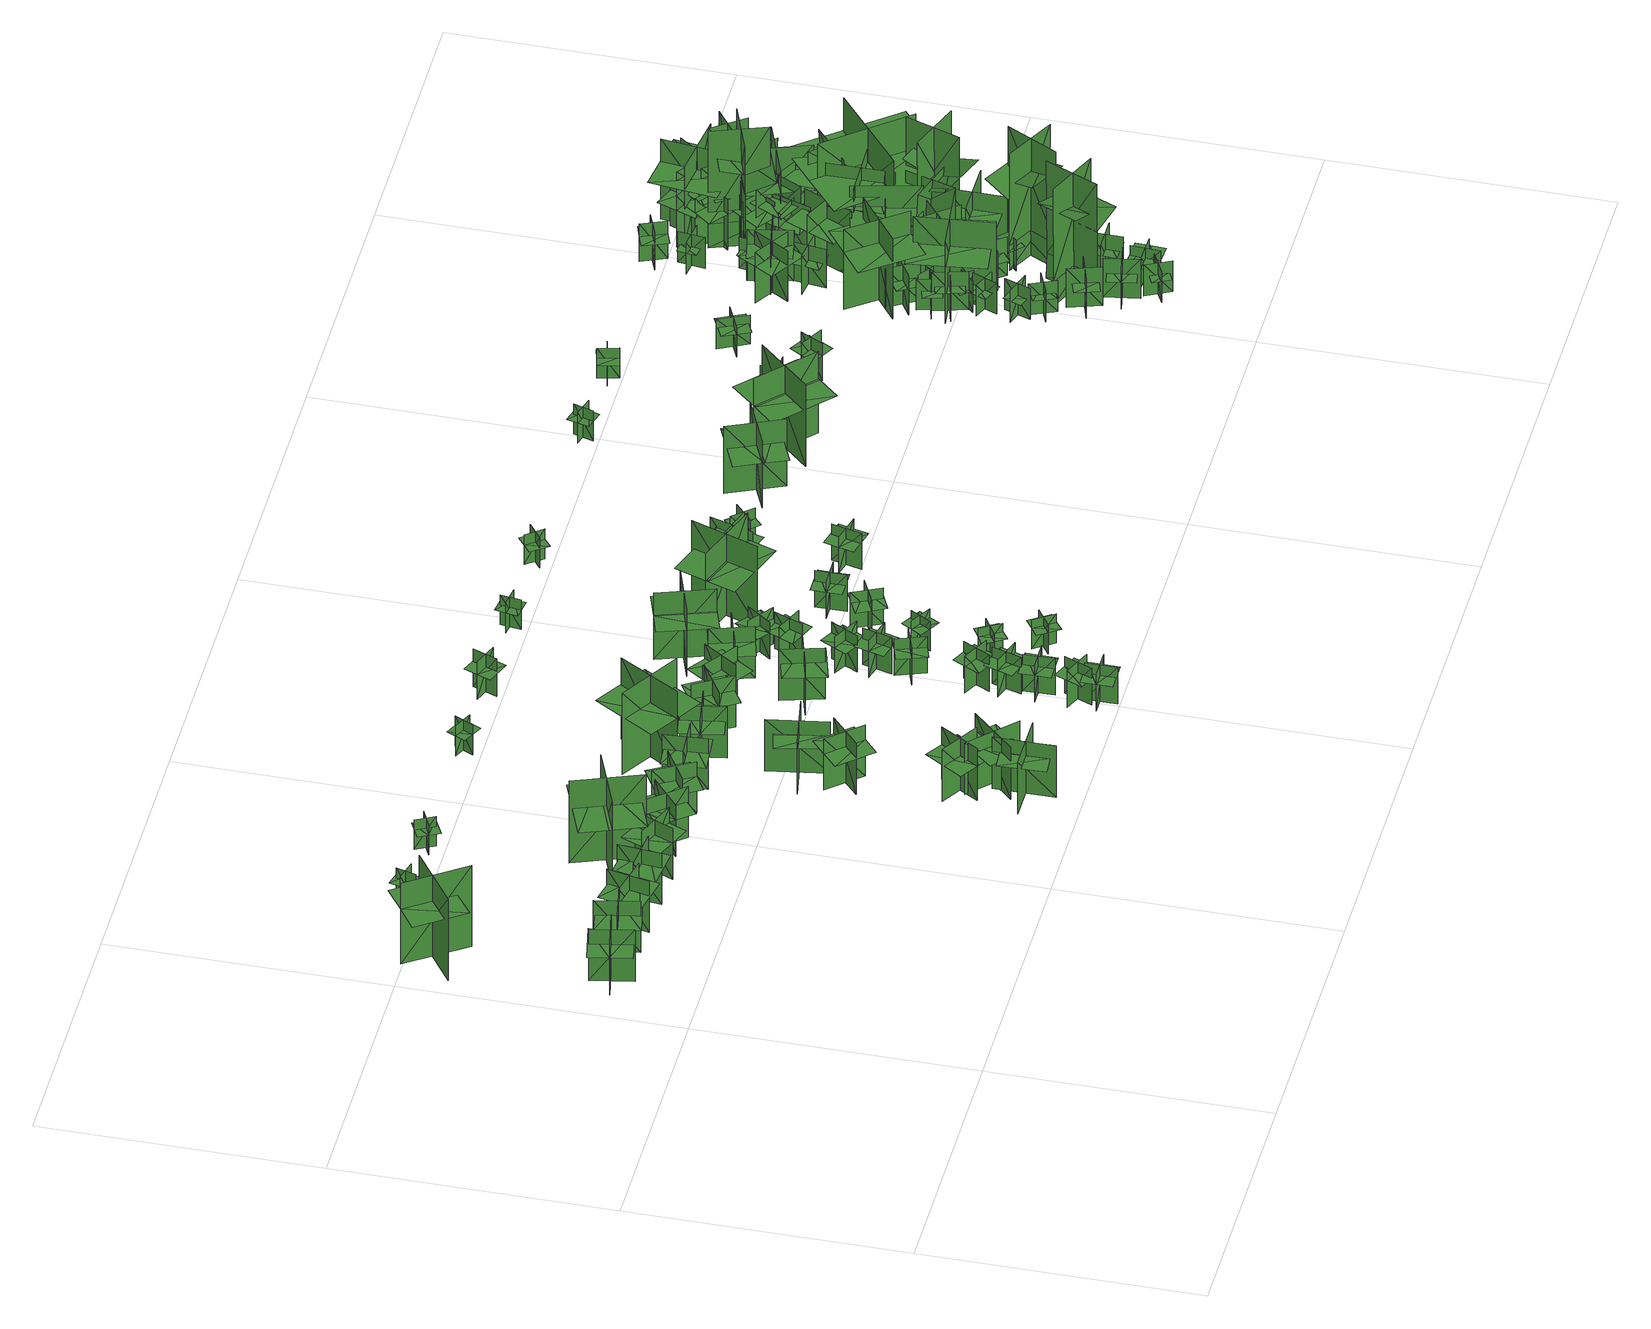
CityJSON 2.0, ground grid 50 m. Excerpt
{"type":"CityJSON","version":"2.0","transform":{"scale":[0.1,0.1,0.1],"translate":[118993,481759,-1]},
"CityObjects":{
"tree1":{"type":"SolitaryVegetationObject","geometry":[{"type":"MultiSurface","lod":"1","boundaries":[[[0,1,2]],[[0,2,3]],[[4,5,6]],[[4,6,7]],[[8,9,10]],[[8,10,11]],[[8,11,12]],[[8,12,13]]]}]},
"tree2":{"type":"SolitaryVegetationObject","geometry":[{"type":"MultiSurface","lod":"1","boundaries":[[[14,15,16]],[[14,16,17]],[[18,19,20]],[[18,20,21]],[[22,23,24]],[[22,24,25]],[[22,25,26]],[[22,26,27]]]}]},
"tree3":{"type":"SolitaryVegetationObject","geometry":[{"type":"MultiSurface","lod":"1","boundaries":[[[28,29,30]],[[28,30,31]],[[32,33,34]],[[32,34,35]],[[36,37,38]],[[36,38,39]],[[36,39,40]],[[36,40,41]]]}]},
"tree4":{"type":"SolitaryVegetationObject","geometry":[{"type":"MultiSurface","lod":"1","boundaries":[[[42,43,44]],[[42,44,45]],[[46,47,48]],[[46,48,49]],[[50,51,52]],[[50,52,53]],[[50,53,54]],[[50,54,55]]]}]},
"tree5":{"type":"SolitaryVegetationObject","geometry":[{"type":"MultiSurface","lod":"1","boundaries":[[[56,57,58]],[[56,58,59]],[[60,61,62]],[[60,62,63]],[[64,65,66]],[[64,66,67]],[[64,67,68]],[[64,68,69]]]}]},
"tree6":{"type":"SolitaryVegetationObject","geometry":[{"type":"MultiSurface","lod":"1","boundaries":[[[70,71,72]],[[70,72,73]],[[74,75,76]],[[74,76,77]],[[78,79,80]],[[78,80,81]],[[78,82,83]],[[78,83,79]]]}]},
"tree7":{"type":"SolitaryVegetationObject","geometry":[{"type":"MultiSurface","lod":"1","boundaries":[[[84,85,86]],[[84,86,87]],[[88,89,90]],[[88,90,91]],[[92,93,94]],[[92,94,95]],[[92,95,96]],[[92,96,97]]]}]},
"tree8":{"type":"SolitaryVegetationObject","geometry":[{"type":"MultiSurface","lod":"1","boundaries":[[[98,99,100]],[[98,100,101]],[[102,103,104]],[[102,104,105]],[[106,107,108]],[[106,108,109]],[[106,107,110]],[[106,110,111]]]}]},
"tree9":{"type":"SolitaryVegetationObject","geometry":[{"type":"MultiSurface","lod":"1","boundaries":[[[112,113,114]],[[112,114,115]],[[116,117,118]],[[116,118,119]],[[120,121,122]],[[120,122,123]],[[120,123,124]],[[120,124,125]]]}]},
"tree10":{"type":"SolitaryVegetationObject","geometry":[{"type":"MultiSurface","lod":"1","boundaries":[[[126,127,128]],[[126,128,129]],[[130,131,132]],[[130,132,133]],[[134,135,136]],[[134,136,137]],[[134,138,139]],[[134,139,135]]]}]},
"tree11":{"type":"SolitaryVegetationObject","geometry":[{"type":"MultiSurface","lod":"1","boundaries":[[[140,141,142]],[[140,142,143]],[[144,145,146]],[[144,146,147]],[[148,149,150]],[[148,150,151]],[[148,151,152]],[[148,152,153]]]}]},
"tree12":{"type":"SolitaryVegetationObject","geometry":[{"type":"MultiSurface","lod":"1","boundaries":[[[154,155,156]],[[154,156,157]],[[158,159,160]],[[158,160,161]],[[162,163,164]],[[162,164,165]],[[162,165,166]],[[162,166,167]]]}]},
"tree13":{"type":"SolitaryVegetationObject","geometry":[{"type":"MultiSurface","lod":"1","boundaries":[[[168,169,170]],[[168,170,171]],[[172,173,174]],[[172,174,175]],[[176,177,178]],[[176,178,179]],[[176,177,180]],[[176,180,181]]]}]},
"tree14":{"type":"SolitaryVegetationObject","geometry":[{"type":"MultiSurface","lod":"1","boundaries":[[[182,183,184]],[[182,184,185]],[[186,187,188]],[[186,188,189]],[[190,191,192]],[[190,192,193]],[[190,193,194]],[[190,194,195]]]}]},
"tree15":{"type":"SolitaryVegetationObject","geometry":[{"type":"MultiSurface","lod":"1","boundaries":[[[196,197,198]],[[196,198,199]],[[200,201,202]],[[200,202,203]],[[204,205,206]],[[204,206,207]],[[204,207,208]],[[204,208,209]]]}]},
"tree16":{"type":"SolitaryVegetationObject","geometry":[{"type":"MultiSurface","lod":"1","boundaries":[[[210,211,212]],[[210,212,213]],[[214,215,216]],[[214,216,217]],[[218,219,220]],[[218,220,221]],[[218,221,222]],[[218,222,223]]]}]},
"tree17":{"type":"SolitaryVegetationObject","geometry":[{"type":"MultiSurface","lod":"1","boundaries":[[[224,225,226]],[[224,226,227]],[[228,229,230]],[[228,230,231]],[[232,233,234]],[[232,234,235]],[[232,235,236]],[[232,236,237]]]}]},
"tree18":{"type":"SolitaryVegetationObject","geometry":[{"type":"MultiSurface","lod":"1","boundaries":[[[238,239,240]],[[238,240,241]],[[242,243,244]],[[242,244,245]],[[246,247,248]],[[246,248,249]],[[246,249,250]],[[246,250,251]]]}]},
"tree19":{"type":"SolitaryVegetationObject","geometry":[{"type":"MultiSurface","lod":"1","boundaries":[[[252,253,254]],[[252,254,255]],[[256,257,258]],[[256,258,259]],[[260,261,262]],[[260,262,263]],[[260,261,264]],[[260,264,265]]]}]},
"tree20":{"type":"SolitaryVegetationObject","geometry":[{"type":"MultiSurface","lod":"1","boundaries":[[[266,267,268]],[[266,268,269]],[[270,271,272]],[[270,272,273]],[[274,275,276]],[[274,276,277]],[[274,278,279]],[[274,279,275]]]}]},
"tree21":{"type":"SolitaryVegetationObject","geometry":[{"type":"MultiSurface","lod":"1","boundaries":[[[280,281,282]],[[280,282,283]],[[284,285,286]],[[284,286,287]],[[288,289,290]],[[288,290,291]],[[288,291,292]],[[288,292,293]]]}]},
"tree22":{"type":"SolitaryVegetationObject","geometry":[{"type":"MultiSurface","lod":"1","boundaries":[[[294,295,296]],[[294,296,297]],[[298,299,300]],[[298,300,301]],[[302,303,304]],[[302,304,305]],[[302,305,306]],[[302,306,307]]]}]},
"tree23":{"type":"SolitaryVegetationObject","geometry":[{"type":"MultiSurface","lod":"1","boundaries":[[[308,309,310]],[[308,310,311]],[[312,313,314]],[[312,314,315]],[[316,317,318]],[[316,318,319]],[[316,319,320]],[[316,320,321]]]}]},
"tree24":{"type":"SolitaryVegetationObject","geometry":[{"type":"MultiSurface","lod":"1","boundaries":[[[322,323,324]],[[322,324,325]],[[326,327,328]],[[326,328,329]],[[330,331,332]],[[330,332,333]],[[330,333,334]],[[330,334,335]]]}]},
"tree25":{"type":"SolitaryVegetationObject","geometry":[{"type":"MultiSurface","lod":"1","boundaries":[[[336,337,338]],[[336,338,339]],[[340,341,342]],[[340,342,343]],[[344,345,346]],[[344,346,347]],[[344,347,348]],[[344,348,349]]]}]},
"tree26":{"type":"SolitaryVegetationObject","geometry":[{"type":"MultiSurface","lod":"1","boundaries":[[[350,351,352]],[[350,352,353]],[[354,355,356]],[[354,356,357]],[[358,359,360]],[[358,360,361]],[[358,361,362]],[[358,362,363]]]}]},
"tree27":{"type":"SolitaryVegetationObject","geometry":[{"type":"MultiSurface","lod":"1","boundaries":[[[364,365,366]],[[364,366,367]],[[368,369,370]],[[368,370,371]],[[372,373,374]],[[372,374,375]],[[372,375,376]],[[372,376,377]]]}]},
"tree28":{"type":"SolitaryVegetationObject","geometry":[{"type":"MultiSurface","lod":"1","boundaries":[[[378,379,380]],[[378,380,381]],[[382,383,384]],[[382,384,385]],[[386,387,388]],[[386,388,389]],[[386,389,390]],[[386,390,391]]]}]},
"tree29":{"type":"SolitaryVegetationObject","geometry":[{"type":"MultiSurface","lod":"1","boundaries":[[[392,393,394]],[[392,394,395]],[[396,397,398]],[[396,398,399]],[[400,401,402]],[[400,402,403]],[[400,403,404]],[[400,404,405]]]}]},
"tree30":{"type":"SolitaryVegetationObject","geometry":[{"type":"MultiSurface","lod":"1","boundaries":[[[406,407,408]],[[406,408,409]],[[410,411,412]],[[410,412,413]],[[414,415,416]],[[414,416,417]],[[414,418,419]],[[414,419,415]]]}]},
"tree31":{"type":"SolitaryVegetationObject","geometry":[{"type":"MultiSurface","lod":"1","boundaries":[[[420,421,422]],[[420,422,423]],[[424,425,426]],[[424,426,427]],[[428,429,430]],[[428,430,431]],[[428,431,432]],[[428,432,433]]]}]},
"tree32":{"type":"SolitaryVegetationObject","geometry":[{"type":"MultiSurface","lod":"1","boundaries":[[[434,435,436]],[[434,436,437]],[[438,439,440]],[[438,440,441]],[[442,443,444]],[[442,444,445]],[[442,445,446]],[[442,446,447]]]}]},
"tree33":{"type":"SolitaryVegetationObject","geometry":[{"type":"MultiSurface","lod":"1","boundaries":[[[448,449,450]],[[448,450,451]],[[452,453,454]],[[452,454,455]],[[456,457,458]],[[456,458,459]],[[456,459,460]],[[456,460,461]]]}]},
"tree34":{"type":"SolitaryVegetationObject","geometry":[{"type":"MultiSurface","lod":"1","boundaries":[[[462,463,464]],[[462,464,465]],[[466,467,468]],[[466,468,469]],[[470,471,472]],[[470,472,473]],[[470,473,474]],[[470,474,475]]]}]},
"tree35":{"type":"SolitaryVegetationObject","geometry":[{"type":"MultiSurface","lod":"1","boundaries":[[[476,477,478]],[[476,478,479]],[[480,481,482]],[[480,482,483]],[[484,485,486]],[[484,486,487]],[[484,487,488]],[[484,488,489]]]}]},
"tree36":{"type":"SolitaryVegetationObject","geometry":[{"type":"MultiSurface","lod":"1","boundaries":[[[490,491,492]],[[490,492,493]],[[494,495,496]],[[494,496,497]],[[498,499,500]],[[498,500,501]],[[498,501,502]],[[498,502,503]]]}]},
"tree37":{"type":"SolitaryVegetationObject","geometry":[{"type":"MultiSurface","lod":"1","boundaries":[[[504,505,506]],[[504,506,507]],[[508,509,510]],[[508,510,511]],[[512,513,514]],[[512,514,515]],[[512,513,516]],[[512,516,517]]]}]},
"tree38":{"type":"SolitaryVegetationObject","geometry":[{"type":"MultiSurface","lod":"1","boundaries":[[[518,519,520]],[[518,520,521]],[[522,523,524]],[[522,524,525]],[[526,527,528]],[[526,528,529]],[[526,529,530]],[[526,530,531]]]}]},
"tree39":{"type":"SolitaryVegetationObject","geometry":[{"type":"MultiSurface","lod":"1","boundaries":[[[532,533,534]],[[532,534,535]],[[536,537,538]],[[536,538,539]],[[540,541,542]],[[540,542,543]],[[540,543,544]],[[540,544,545]]]}]},
"tree40":{"type":"SolitaryVegetationObject","geometry":[{"type":"MultiSurface","lod":"1","boundaries":[[[546,547,548]],[[546,548,549]],[[550,551,552]],[[550,552,553]],[[554,555,556]],[[554,556,557]],[[554,557,558]],[[554,558,559]]]}]},
"tree41":{"type":"SolitaryVegetationObject","geometry":[{"type":"MultiSurface","lod":"1","boundaries":[[[560,561,562]],[[560,562,563]],[[564,565,566]],[[564,566,567]],[[568,569,570]],[[568,570,571]],[[568,571,572]],[[568,572,573]]]}]},
"tree42":{"type":"SolitaryVegetationObject","geometry":[{"type":"MultiSurface","lod":"1","boundaries":[[[574,575,576]],[[574,576,577]],[[578,579,580]],[[578,580,581]],[[582,583,584]],[[582,584,585]],[[582,586,587]],[[582,587,583]]]}]},
"tree43":{"type":"SolitaryVegetationObject","geometry":[{"type":"MultiSurface","lod":"1","boundaries":[[[588,589,590]],[[588,590,591]],[[592,593,594]],[[592,594,595]],[[596,597,598]],[[596,598,599]],[[596,599,600]],[[596,600,601]]]}]},
"tree44":{"type":"SolitaryVegetationObject","geometry":[{"type":"MultiSurface","lod":"1","boundaries":[[[602,603,604]],[[602,604,605]],[[606,607,608]],[[606,608,609]],[[610,611,612]],[[610,612,613]],[[610,611,614]],[[610,614,615]]]}]},
"tree45":{"type":"SolitaryVegetationObject","geometry":[{"type":"MultiSurface","lod":"1","boundaries":[[[616,617,618]],[[616,618,619]],[[620,621,622]],[[620,622,623]],[[624,625,626]],[[624,626,627]],[[624,625,628]],[[624,628,629]]]}]},
"tree46":{"type":"SolitaryVegetationObject","geometry":[{"type":"MultiSurface","lod":"1","boundaries":[[[630,631,632]],[[630,632,633]],[[634,635,636]],[[634,636,637]],[[638,639,640]],[[638,640,641]],[[638,641,642]],[[638,642,643]]]}]},
"tree47":{"type":"SolitaryVegetationObject","geometry":[{"type":"MultiSurface","lod":"1","boundaries":[[[644,645,646]],[[644,646,647]],[[648,649,650]],[[648,650,651]],[[652,653,654]],[[652,654,655]],[[652,656,657]],[[652,657,653]]]}]},
"tree48":{"type":"SolitaryVegetationObject","geometry":[{"type":"MultiSurface","lod":"1","boundaries":[[[658,659,660]],[[658,660,661]],[[662,663,664]],[[662,664,665]],[[666,667,668]],[[666,668,669]],[[666,667,670]],[[666,670,671]]]}]},
"tree49":{"type":"SolitaryVegetationObject","geometry":[{"type":"MultiSurface","lod":"1","boundaries":[[[672,673,674]],[[672,674,675]],[[676,677,678]],[[676,678,679]],[[680,681,682]],[[680,682,683]],[[680,681,684]],[[680,684,685]]]}]},
"tree50":{"type":"SolitaryVegetationObject","geometry":[{"type":"MultiSurface","lod":"1","boundaries":[[[686,687,688]],[[686,688,689]],[[690,691,692]],[[690,692,693]],[[694,695,696]],[[694,696,697]],[[694,695,698]],[[694,698,699]]]}]},
"tree51":{"type":"SolitaryVegetationObject","geometry":[{"type":"MultiSurface","lod":"1","boundaries":[[[700,701,702]],[[700,702,703]],[[704,705,706]],[[704,706,707]],[[708,709,710]],[[708,710,711]],[[708,712,713]],[[708,713,709]]]}]},
"tree52":{"type":"SolitaryVegetationObject","geometry":[{"type":"MultiSurface","lod":"1","boundaries":[[[714,715,716]],[[714,716,717]],[[718,719,720]],[[718,720,721]],[[722,723,724]],[[722,724,725]],[[722,725,726]],[[722,726,727]]]}]},
"tree53":{"type":"SolitaryVegetationObject","geometry":[{"type":"MultiSurface","lod":"1","boundaries":[[[728,729,730]],[[728,730,731]],[[732,733,734]],[[732,734,735]],[[736,737,738]],[[736,738,739]],[[736,739,740]],[[736,740,741]]]}]},
"tree54":{"type":"SolitaryVegetationObject","geometry":[{"type":"MultiSurface","lod":"1","boundaries":[[[742,743,744]],[[742,744,745]],[[746,747,748]],[[746,748,749]],[[750,751,752]],[[750,752,753]],[[750,754,755]],[[750,755,751]]]}]},
"tree55":{"type":"SolitaryVegetationObject","geometry":[{"type":"MultiSurface","lod":"1","boundaries":[[[756,757,758]],[[756,758,759]],[[760,761,762]],[[760,762,763]],[[764,765,766]],[[764,766,767]],[[764,768,769]],[[764,769,765]]]}]},
"tree56":{"type":"SolitaryVegetationObject","geometry":[{"type":"MultiSurface","lod":"1","boundaries":[[[770,771,772]],[[770,772,773]],[[774,775,776]],[[774,776,777]],[[778,779,780]],[[778,780,781]],[[778,781,782]],[[778,782,783]]]}]},
"tree57":{"type":"SolitaryVegetationObject","geometry":[{"type":"MultiSurface","lod":"1","boundaries":[[[784,785,786]],[[784,786,787]],[[788,789,790]],[[788,790,791]],[[792,793,794]],[[792,794,795]],[[792,795,796]],[[792,796,797]]]}]},
"tree58":{"type":"SolitaryVegetationObject","geometry":[{"type":"MultiSurface","lod":"1","boundaries":[[[798,799,800]],[[798,800,801]],[[802,803,804]],[[802,804,805]],[[806,807,808]],[[806,808,809]],[[806,809,810]],[[806,810,811]]]}]},
"tree59":{"type":"SolitaryVegetationObject","geometry":[{"type":"MultiSurface","lod":"1","boundaries":[[[812,813,814]],[[812,814,815]],[[816,817,818]],[[816,818,819]],[[820,821,822]],[[820,822,823]],[[820,823,824]],[[820,824,825]]]}]},
"tree60":{"type":"SolitaryVegetationObject","geometry":[{"type":"MultiSurface","lod":"1","boundaries":[[[826,827,828]],[[826,828,829]],[[830,831,832]],[[830,832,833]],[[834,835,836]],[[834,836,837]],[[834,837,838]],[[834,838,839]]]}]},
"tree61":{"type":"SolitaryVegetationObject","geometry":[{"type":"MultiSurface","lod":"1","boundaries":[[[840,841,842]],[[840,842,843]],[[844,845,846]],[[844,846,847]],[[848,849,850]],[[848,850,851]],[[848,851,852]],[[848,852,853]]]}]},
"tree62":{"type":"SolitaryVegetationObject","geometry":[{"type":"MultiSurface","lod":"1","boundaries":[[[854,855,856]],[[854,856,857]],[[858,859,860]],[[858,860,861]],[[862,863,864]],[[862,864,865]],[[862,865,866]],[[862,866,867]]]}]},
"tree63":{"type":"SolitaryVegetationObject","geometry":[{"type":"MultiSurface","lod":"1","boundaries":[[[868,869,870]],[[868,870,871]],[[872,873,874]],[[872,874,875]],[[876,877,878]],[[876,878,879]],[[876,879,880]],[[876,880,881]]]}]},
"tree64":{"type":"SolitaryVegetationObject","geometry":[{"type":"MultiSurface","lod":"1","boundaries":[[[882,883,884]],[[882,884,885]],[[886,887,888]],[[886,888,889]],[[890,891,892]],[[890,892,893]],[[890,893,894]],[[890,894,895]]]}]},
"tree65":{"type":"SolitaryVegetationObject","geometry":[{"type":"MultiSurface","lod":"1","boundaries":[[[896,897,898]],[[896,898,899]],[[900,901,902]],[[900,902,903]],[[904,905,906]],[[904,906,907]],[[904,907,908]],[[904,908,909]]]}]},
"tree66":{"type":"SolitaryVegetationObject","geometry":[{"type":"MultiSurface","lod":"1","boundaries":[[[910,911,912]],[[910,912,913]],[[914,915,916]],[[914,916,917]],[[918,919,920]],[[918,920,921]],[[918,921,922]],[[918,922,923]]]}]},
"tree67":{"type":"SolitaryVegetationObject","geometry":[{"type":"MultiSurface","lod":"1","boundaries":[[[924,925,926]],[[924,926,927]],[[928,929,930]],[[928,930,931]],[[932,933,934]],[[932,934,935]],[[932,935,936]],[[932,936,937]]]}]},
"tree68":{"type":"SolitaryVegetationObject","geometry":[{"type":"MultiSurface","lod":"1","boundaries":[[[938,939,940]],[[938,940,941]],[[942,943,944]],[[942,944,945]],[[946,947,948]],[[946,948,949]],[[946,949,950]],[[946,950,951]]]}]},
"tree69":{"type":"SolitaryVegetationObject","geometry":[{"type":"MultiSurface","lod":"1","boundaries":[[[952,953,954]],[[952,954,955]],[[956,957,958]],[[956,958,959]],[[960,961,962]],[[960,962,963]],[[960,963,964]],[[960,964,965]]]}]},
"tree70":{"type":"SolitaryVegetationObject","geometry":[{"type":"MultiSurface","lod":"1","boundaries":[[[966,967,968]],[[966,968,969]],[[970,971,972]],[[970,972,973]],[[974,975,971]],[[974,971,970]],[[976,977,967]],[[976,967,966]],[[978,979,980]],[[978,980,981]],[[982,983,984]],[[982,984,985]]]}]},
"tree71":{"type":"SolitaryVegetationObject","geometry":[{"type":"MultiSurface","lod":"1","boundaries":[[[986,987,988]],[[986,988,989]],[[990,991,992]],[[990,992,993]],[[994,995,996]],[[994,996,997]],[[994,997,998]],[[994,998,999]]]}]},
"tree72":{"type":"SolitaryVegetationObject","geometry":[{"type":"MultiSurface","lod":"1","boundaries":[[[1000,1001,1002]],[[1000,1002,1003]],[[1004,1005,1006]],[[1004,1006,1007]],[[1008,1009,1010]],[[1008,1010,1011]],[[1008,1011,1012]],[[1008,1012,1013]]]}]},
"tree73":{"type":"SolitaryVegetationObject","geometry":[{"type":"MultiSurface","lod":"1","boundaries":[[[1014,1015,1016]],[[1014,1016,1017]],[[1018,1019,1020]],[[1018,1020,1021]],[[1022,1023,1024]],[[1022,1024,1025]],[[1022,1025,1026]],[[1022,1026,1027]]]}]},
"tree74":{"type":"SolitaryVegetationObject","geometry":[{"type":"MultiSurface","lod":"1","boundaries":[[[1028,1029,1030]],[[1028,1030,1031]],[[1032,1033,1034]],[[1032,1034,1035]],[[1036,1037,1038]],[[1036,1038,1039]],[[1036,1039,1040]],[[1036,1040,1041]]]}]},
"tree75":{"type":"SolitaryVegetationObject","geometry":[{"type":"MultiSurface","lod":"1","boundaries":[[[1042,1043,1044]],[[1042,1044,1045]],[[1046,1047,1048]],[[1046,1048,1049]],[[1050,1051,1052]],[[1050,1052,1053]],[[1050,1053,1054]],[[1050,1054,1055]]]}]},
"tree76":{"type":"SolitaryVegetationObject","geometry":[{"type":"MultiSurface","lod":"1","boundaries":[[[1056,1057,1058]],[[1056,1058,1059]],[[1060,1061,1062]],[[1060,1062,1063]],[[1064,1065,1066]],[[1064,1066,1067]],[[1064,1067,1068]],[[1064,1068,1069]]]}]},
"tree77":{"type":"SolitaryVegetationObject","geometry":[{"type":"MultiSurface","lod":"1","boundaries":[[[1070,1071,1072]],[[1070,1072,1073]],[[1074,1075,1076]],[[1074,1076,1077]],[[1078,1079,1080]],[[1078,1080,1081]],[[1078,1081,1082]],[[1078,1082,1083]]]}]},
"tree78":{"type":"SolitaryVegetationObject","geometry":[{"type":"MultiSurface","lod":"1","boundaries":[[[1084,1085,1086]],[[1084,1086,1087]],[[1088,1089,1090]],[[1088,1090,1091]],[[1092,1093,1094]],[[1092,1094,1095]],[[1092,1095,1096]],[[1092,1096,1097]]]}]},
"tree79":{"type":"SolitaryVegetationObject","geometry":[{"type":"MultiSurface","lod":"1","boundaries":[[[1098,1099,1100]],[[1098,1100,1101]],[[1102,1103,1104]],[[1102,1104,1105]],[[1106,1107,1108]],[[1106,1108,1109]],[[1106,1109,1110]],[[1106,1110,1111]]]}]},
"tree80":{"type":"SolitaryVegetationObject","geometry":[{"type":"MultiSurface","lod":"1","boundaries":[[[1112,1113,1114]],[[1112,1114,1115]],[[1116,1117,1118]],[[1116,1118,1119]],[[1120,1121,1122]],[[1120,1122,1123]],[[1120,1123,1124]],[[1120,1124,1125]]]}]},
"tree81":{"type":"SolitaryVegetationObject","geometry":[{"type":"MultiSurface","lod":"1","boundaries":[[[1126,1127,1128]],[[1126,1128,1129]],[[1130,1131,1132]],[[1130,1132,1133]],[[1134,1135,1136]],[[1134,1136,1137]],[[1134,1137,1138]],[[1134,1138,1139]]]}]},
"tree82":{"type":"SolitaryVegetationObject","geometry":[{"type":"MultiSurface","lod":"1","boundaries":[[[1140,1141,1142]],[[1140,1142,1143]],[[1144,1145,1146]],[[1144,1146,1147]],[[1148,1149,1150]],[[1148,1150,1151]],[[1148,1151,1152]],[[1148,1152,1153]]]}]},
"tree83":{"type":"SolitaryVegetationObject","geometry":[{"type":"MultiSurface","lod":"1","boundaries":[[[1154,1155,1156]],[[1154,1156,1157]],[[1158,1159,1160]],[[1158,1160,1161]],[[1162,1163,1164]],[[1162,1164,1165]],[[1162,1165,1166]],[[1162,1166,1167]]]}]},
"tree84":{"type":"SolitaryVegetationObject","geometry":[{"type":"MultiSurface","lod":"1","boundaries":[[[1168,1169,1170]],[[1168,1170,1171]],[[1172,1173,1174]],[[1172,1174,1175]],[[1176,1177,1173]],[[1176,1173,1172]],[[1178,1179,1169]],[[1178,1169,1168]],[[1168,1169,1180]],[[1168,1180,1181]],[[1168,1182,1183]],[[1168,1183,1169]]]}]},
"tree85":{"type":"SolitaryVegetationObject","geometry":[{"type":"MultiSurface","lod":"1","boundaries":[[[1184,1185,1186]],[[1184,1186,1187]],[[1188,1189,1190]],[[1188,1190,1191]],[[1192,1193,1194]],[[1192,1194,1195]],[[1192,1195,1196]],[[1192,1196,1197]]]}]},
"tree86":{"type":"SolitaryVegetationObject","geometry":[{"type":"MultiSurface","lod":"1","boundaries":[[[1198,1199,1200]],[[1198,1200,1201]],[[1202,1203,1204]],[[1202,1204,1205]],[[1206,1207,1208]],[[1206,1208,1209]],[[1206,1210,1211]],[[1206,1211,1207]]]}]},
"tree87":{"type":"SolitaryVegetationObject","geometry":[{"type":"MultiSurface","lod":"1","boundaries":[[[1212,1213,1214]],[[1212,1214,1215]],[[1216,1217,1218]],[[1216,1218,1219]],[[1220,1221,1217]],[[1220,1217,1216]],[[1222,1223,1213]],[[1222,1213,1212]],[[1224,1225,1226]],[[1224,1226,1227]],[[1228,1229,1230]],[[1228,1230,1231]]]}]},
"tree88":{"type":"SolitaryVegetationObject","geometry":[{"type":"MultiSurface","lod":"1","boundaries":[[[1232,1233,1234]],[[1232,1234,1235]],[[1236,1237,1238]],[[1236,1238,1239]],[[1240,1241,1242]],[[1240,1242,1243]],[[1240,1244,1245]],[[1240,1245,1241]]]}]},
"tree89":{"type":"SolitaryVegetationObject","geometry":[{"type":"MultiSurface","lod":"1","boundaries":[[[1246,1247,1248]],[[1246,1248,1249]],[[1250,1251,1252]],[[1250,1252,1253]],[[1254,1255,1251]],[[1254,1251,1250]],[[1256,1257,1247]],[[1256,1247,1246]],[[1258,1259,1260]],[[1258,1260,1261]],[[1262,1263,1264]],[[1262,1264,1265]]]}]},
"tree90":{"type":"SolitaryVegetationObject","geometry":[{"type":"MultiSurface","lod":"1","boundaries":[[[1266,1267,1268]],[[1266,1268,1269]],[[1270,1271,1272]],[[1270,1272,1273]],[[1274,1275,1276]],[[1274,1276,1277]],[[1274,1277,1278]],[[1274,1278,1279]]]}]},
"tree91":{"type":"SolitaryVegetationObject","geometry":[{"type":"MultiSurface","lod":"1","boundaries":[[[1280,1281,1282]],[[1280,1282,1283]],[[1284,1285,1286]],[[1284,1286,1287]],[[1288,1289,1290]],[[1288,1290,1291]],[[1288,1292,1293]],[[1288,1293,1289]]]}]},
"tree92":{"type":"SolitaryVegetationObject","geometry":[{"type":"MultiSurface","lod":"1","boundaries":[[[1294,1295,1296]],[[1294,1296,1297]],[[1298,1299,1300]],[[1298,1300,1301]],[[1302,1303,1304]],[[1302,1304,1305]],[[1302,1305,1306]],[[1302,1306,1307]]]}]},
"tree93":{"type":"SolitaryVegetationObject","geometry":[{"type":"MultiSurface","lod":"1","boundaries":[[[1308,1309,1310]],[[1308,1310,1311]],[[1312,1313,1314]],[[1312,1314,1315]],[[1316,1317,1313]],[[1316,1313,1312]],[[1318,1319,1309]],[[1318,1309,1308]],[[1320,1321,1322]],[[1320,1322,1323]],[[1324,1325,1326]],[[1324,1326,1327]]]}]},
"tree94":{"type":"SolitaryVegetationObject","geometry":[{"type":"MultiSurface","lod":"1","boundaries":[[[1328,1329,1330]],[[1328,1330,1331]],[[1332,1333,1334]],[[1332,1334,1335]],[[1336,1337,1338]],[[1336,1338,1339]],[[1336,1339,1340]],[[1336,1340,1341]]]}]},
"tree95":{"type":"SolitaryVegetationObject","geometry":[{"type":"MultiSurface","lod":"1","boundaries":[[[1342,1343,1344]],[[1342,1344,1345]],[[1346,1347,1348]],[[1346,1348,1349]],[[1350,1351,1347]],[[1350,1347,1346]],[[1352,1353,1343]],[[1352,1343,1342]],[[1342,1343,1354]],[[1342,1354,1355]],[[1342,1356,1357]],[[1342,1357,1343]]]}]},
"tree96":{"type":"SolitaryVegetationObject","geometry":[{"type":"MultiSurface","lod":"1","boundaries":[[[1358,1359,1360]],[[1358,1360,1361]],[[1362,1363,1364]],[[1362,1364,1365]],[[1366,1367,1368]],[[1366,1368,1369]],[[1366,1369,1370]],[[1366,1370,1371]]]}]},
"tree97":{"type":"SolitaryVegetationObject","geometry":[{"type":"MultiSurface","lod":"1","boundaries":[[[1372,1373,1374]],[[1372,1374,1375]],[[1376,1377,1378]],[[1376,1378,1379]],[[1380,1381,1382]],[[1380,1382,1383]],[[1380,1383,1384]],[[1380,1384,1385]]]}]},
"tree98":{"type":"SolitaryVegetationObject","geometry":[{"type":"MultiSurface","lod":"1","boundaries":[[[1386,1387,1388]],[[1386,1388,1389]],[[1390,1391,1392]],[[1390,1392,1393]],[[1394,1395,1396]],[[1394,1396,1397]],[[1394,1397,1398]],[[1394,1398,1399]]]}]},
"tree99":{"type":"SolitaryVegetationObject","geometry":[{"type":"MultiSurface","lod":"1","boundaries":[[[1400,1401,1402]],[[1400,1402,1403]],[[1404,1405,1406]],[[1404,1406,1407]],[[1408,1409,1410]],[[1408,1410,1411]],[[1408,1412,1413]],[[1408,1413,1409]]]}]},
"tree100":{"type":"SolitaryVegetationObject","geometry":[{"type":"MultiSurface","lod":"1","boundaries":[[[1414,1415,1416]],[[1414,1416,1417]],[[1418,1419,1420]],[[1418,1420,1421]],[[1422,1423,1419]],[[1422,1419,1418]],[[1424,1425,1415]],[[1424,1415,1414]],[[1414,1415,1426]],[[1414,1426,1427]],[[1414,1428,1429]],[[1414,1429,1415]]]}]},
"tree101":{"type":"SolitaryVegetationObject","geometry":[{"type":"MultiSurface","lod":"1","boundaries":[[[1430,1431,1432]],[[1430,1432,1433]],[[1434,1435,1436]],[[1434,1436,1437]],[[1438,1439,1440]],[[1438,1440,1441]],[[1438,1441,1442]],[[1438,1442,1443]]]}]},
"tree102":{"type":"SolitaryVegetationObject","geometry":[{"type":"MultiSurface","lod":"1","boundaries":[[[1444,1445,1446]],[[1444,1446,1447]],[[1448,1449,1450]],[[1448,1450,1451]],[[1452,1453,1454]],[[1452,1454,1455]],[[1452,1456,1457]],[[1452,1457,1453]]]}]},
"tree103":{"type":"SolitaryVegetationObject","geometry":[{"type":"MultiSurface","lod":"1","boundaries":[[[1458,1459,1460]],[[1458,1460,1461]],[[1462,1463,1464]],[[1462,1464,1465]],[[1466,1467,1468]],[[1466,1468,1469]],[[1466,1469,1470]],[[1466,1470,1471]]]}]},
"tree104":{"type":"SolitaryVegetationObject","geometry":[{"type":"MultiSurface","lod":"1","boundaries":[[[1472,1473,1474]],[[1472,1474,1475]],[[1476,1477,1478]],[[1476,1478,1479]],[[1480,1481,1482]],[[1480,1482,1483]],[[1480,1483,1484]],[[1480,1484,1485]]]}]},
"tree105":{"type":"SolitaryVegetationObject","geometry":[{"type":"MultiSurface","lod":"1","boundaries":[[[1486,1487,1488]],[[1486,1488,1489]],[[1490,1491,1492]],[[1490,1492,1493]],[[1494,1495,1491]],[[1494,1491,1490]],[[1496,1497,1487]],[[1496,1487,1486]],[[1486,1487,1498]],[[1486,1498,1499]],[[1486,1500,1501]],[[1486,1501,1487]]]}]},
"tree106":{"type":"SolitaryVegetationObject","geometry":[{"type":"MultiSurface","lod":"1","boundaries":[[[1502,1503,1504]],[[1502,1504,1505]],[[1506,1507,1508]],[[1506,1508,1509]],[[1510,1511,1512]],[[1510,1512,1513]],[[1510,1513,1514]],[[1510,1514,1515]]]}]},
"tree107":{"type":"SolitaryVegetationObject","geometry":[{"type":"MultiSurface","lod":"1","boundaries":[[[1516,1517,1518]],[[1516,1518,1519]],[[1520,1521,1522]],[[1520,1522,1523]],[[1524,1525,1521]],[[1524,1521,1520]],[[1526,1527,1517]],[[1526,1517,1516]],[[1528,1529,1530]],[[1528,1530,1531]],[[1532,1533,1534]],[[1532,1534,1535]]]}]},
"tree108":{"type":"SolitaryVegetationObject","geometry":[{"type":"MultiSurface","lod":"1","boundaries":[[[1536,1537,1538]],[[1536,1538,1539]],[[1540,1541,1542]],[[1540,1542,1543]],[[1544,1545,1546]],[[1544,1546,1547]],[[1544,1547,1548]],[[1544,1548,1549]]]}]}
},
"vertices":[
[85,690,4],[101,614,4],[101,614,112],[85,690,112],[56,647,4],[132,662,4],[132,662,112],[56,647,112],[56,647,82],[64,609,82],[140,624,82],[132,662,82],[124,700,82],[49,685,82],
[174,622,7],[159,699,7],[159,699,115],[174,622,115],[203,665,7],[127,651,7],[127,651,115],[203,665,115],[203,665,85],[196,703,85],[120,689,85],[127,651,85],[134,612,85],[210,627,85],
[131,989,9],[27,915,9],[27,915,180],[131,989,180],[51,1002,9],[51,1002,180],[124,898,180],[124,898,9],[51,1002,126],[7,972,126],[66,888,126],[109,919,126],[153,949,126],[94,1033,126],
[227,620,9],[243,696,9],[243,696,117],[227,620,117],[270,648,9],[195,664,9],[195,664,117],[270,648,117],[270,648,87],[278,685,87],[203,702,87],[195,664,87],[186,626,87],[262,610,87],
[305,617,9],[313,694,9],[313,694,116],[305,617,116],[345,649,9],[268,657,9],[268,657,116],[345,649,116],[345,649,86],[349,688,86],[272,695,86],[268,657,86],[264,618,86],[341,610,86],
[214,1014,7],[224,1050,7],[224,1050,71],[214,1014,71],[239,1028,7],[202,1038,7],[202,1038,71],[239,1028,71],[239,1028,50],[202,1038,50],[197,1018,50],[233,1008,50],[244,1048,50],[208,1058,50],
[358,663,6],[430,633,6],[430,633,114],[358,663,114],[377,615,6],[407,686,6],[407,686,114],[377,615,114],[377,615,84],[413,600,84],[443,671,84],[407,686,84],[372,701,84],[342,630,84],
[458,756,9],[338,709,9],[338,709,182],[458,756,182],[378,791,9],[424,671,9],[424,671,182],[378,791,182],[457,760,124],[336,713,124],[360,653,124],[480,700,124],[317,762,124],[438,809,124],
[442,675,7],[491,615,7],[491,615,115],[442,675,115],[437,624,7],[497,673,7],[497,673,115],[437,624,115],[437,624,84],[461,594,84],[521,643,84],[497,673,84],[472,703,84],[412,654,84],
[357,1050,7],[374,1017,7],[374,1017,70],[357,1050,70],[348,1023,7],[382,1040,7],[382,1040,70],[348,1023,70],[348,1023,49],[382,1040,49],[373,1058,49],[339,1041,49],[357,1004,49],[391,1021,49],
[508,629,8],[574,669,8],[574,669,116],[508,629,116],[557,616,8],[518,683,8],[518,683,116],[557,616,116],[557,616,86],[591,636,86],[552,703,86],[518,683,86],[485,663,86],[524,597,86],
[733,45,8],[732,154,8],[732,154,117],[733,45,117],[784,97,8],[784,97,117],[675,97,117],[675,97,8],[733,55,88],[769,56,88],[765,141,88],[729,140,88],[693,138,88],[697,53,88],
[700,172,4],[743,242,4],[743,242,114],[700,172,114],[754,185,4],[684,228,4],[684,228,114],[754,185,114],[702,170,77],[745,240,77],[710,262,77],[667,192,77],[774,223,77],[730,153,77],
[712,118,7],[788,196,7],[788,196,116],[712,118,116],[785,119,7],[785,119,116],[707,195,116],[707,195,7],[719,124,87],[746,100,87],[802,164,87],[775,188,87],[748,212,87],[692,148,87],
[663,369,10],[720,421,10],[720,421,118],[663,369,118],[714,366,10],[662,424,10],[662,424,118],[714,366,118],[714,366,87],[743,392,87],[691,450,87],[662,424,87],[633,398,87],[685,340,87],
[621,611,9],[615,688,9],[615,688,116],[621,611,116],[655,650,9],[578,644,9],[578,644,116],[655,650,116],[655,650,86],[652,689,86],[575,682,86],[578,644,86],[581,605,86],[658,612,86],
[711,425,7],[693,532,7],[693,532,116],[711,425,116],[753,485,7],[753,485,116],[646,466,116],[646,466,7],[710,434,87],[745,442,87],[727,525,87],[692,517,87],[657,509,87],[675,426,87],
[696,677,9],[710,600,9],[710,600,117],[696,677,117],[666,635,9],[743,648,9],[743,648,117],[666,635,117],[666,635,87],[673,596,87],[749,610,87],[743,648,87],[736,686,87],[660,673,87],
[655,672,7],[722,783,7],[722,783,179],[655,672,179],[741,693,7],[630,760,7],[630,760,179],[741,693,179],[659,670,122],[726,781,122],[671,814,122],[604,704,122],[771,754,122],[704,643,122],
[616,1040,7],[650,1024,7],[650,1024,70],[616,1040,70],[625,1013,7],[642,1047,7],[642,1047,70],[625,1013,70],[625,1013,50],[642,1047,50],[623,1056,50],[607,1022,50],[644,1004,50],[661,1038,50],
[755,671,9],[795,605,9],[795,605,117],[755,671,117],[743,621,9],[809,662,9],[809,662,117],[743,621,117],[743,621,87],[763,588,87],[829,629,87],[809,662,87],[788,695,87],[722,654,87],
[793,746,8],[781,703,8],[781,703,70],[793,746,70],[767,731,8],[810,719,8],[810,719,70],[767,731,70],[767,731,53],[761,710,53],[804,698,53],[810,719,53],[815,741,53],[773,752,53],
[1000,59,7],[1000,3,7],[1000,3,84],[1000,59,84],[974,33,7],[1029,33,7],[1029,33,84],[974,33,84],[974,33,63],[974,5,63],[1029,5,63],[1029,33,63],[1029,61,63],[973,60,63],
[1023,61,7],[972,82,7],[972,82,84],[1023,61,84],[1009,95,7],[988,44,7],[988,44,84],[1009,95,84],[1009,95,63],[983,106,63],[962,55,63],[988,44,63],[1014,34,63],[1035,85,63],
[826,612,7],[870,675,7],[870,675,114],[826,612,114],[876,621,7],[813,665,7],[813,665,114],[876,621,114],[876,621,84],[899,652,84],[835,697,84],[813,665,84],[791,633,84],[854,589,84],
[999,164,7],[1000,109,7],[1000,109,84],[999,164,84],[974,138,7],[1029,139,7],[1029,139,84],[974,138,84],[974,138,63],[974,110,63],[1029,111,63],[1029,139,63],[1029,167,63],[973,166,63],
[905,478,6],[883,552,6],[883,552,114],[905,478,114],[930,523,6],[855,501,6],[855,501,114],[930,523,114],[930,523,84],[919,560,84],[845,538,84],[855,501,84],[866,464,84],[941,486,84],
[1008,218,6],[991,165,6],[991,165,83],[1008,218,83],[975,201,6],[1028,184,6],[1028,184,83],[975,201,83],[975,201,62],[966,175,62],[1019,158,62],[1028,184,62],[1036,210,62],[983,227,62],
[1022,232,6],[973,257,6],[973,257,83],[1022,232,83],[1011,267,6],[986,218,6],[986,218,83],[1011,267,83],[1011,267,61],[986,279,61],[961,230,61],[986,218,61],[1011,205,61],[1035,255,61],
[804,1054,7],[787,1010,7],[787,1010,86],[804,1054,86],[771,1039,7],[815,1022,7],[815,1022,86],[771,1039,86],[771,1039,60],[815,1022,60],[825,1046,60],[781,1064,60],[761,1015,60],[806,998,60],
[1024,365,7],[972,347,7],[972,347,84],[1024,365,84],[991,381,7],[1009,329,7],[1009,329,84],[991,381,84],[991,381,62],[965,372,62],[983,320,62],[1009,329,62],[1035,338,62],[1017,390,62],
[886,628,7],[960,651,7],[960,651,115],[886,628,115],[932,604,7],[909,678,7],[909,678,115],[932,604,115],[932,604,84],[969,615,84],[946,689,84],[909,678,84],[872,667,84],[894,593,84],
[1010,439,5],[996,386,5],[996,386,82],[1010,439,82],[978,421,5],[1032,407,5],[1032,407,82],[978,421,82],[978,421,60],[971,394,60],[1025,380,60],[1032,407,60],[1039,434,60],[985,448,60],
[979,479,3],[1028,453,3],[1028,453,80],[979,479,80],[990,444,3],[1016,493,3],[1016,493,80],[990,444,80],[990,444,58],[1014,431,58],[1040,480,58],[1016,493,58],[991,506,58],[965,457,58],
[1092,249,12],[1054,225,12],[1054,225,73],[1092,249,73],[1063,255,12],[1086,218,12],[1086,218,73],[1063,255,73],[1063,255,56],[1044,244,56],[1068,206,56],[1086,218,56],[1105,230,56],[1082,267,56],
[1128,167,17],[1092,142,17],[1092,142,78],[1128,167,78],[1099,172,17],[1124,136,17],[1124,136,78],[1099,172,78],[1099,172,61],[1081,160,61],[1106,123,61],[1124,136,61],[1142,148,61],[1117,185,61],
[933,777,14],[967,677,14],[967,677,155],[933,777,155],[901,713,14],[1001,747,14],[1001,747,155],[901,713,155],[930,776,108],[963,676,108],[1014,693,108],[980,793,108],[923,662,108],[889,763,108],
[995,538,7],[1016,590,7],[1016,590,84],[995,538,84],[1029,552,7],[978,574,7],[978,574,84],[1029,552,84],[1029,552,62],[1040,578,62],[989,599,62],[978,574,62],[967,548,62],[1018,527,62],
[1085,374,11],[1063,336,11],[1063,336,73],[1085,374,73],[1057,367,11],[1095,345,11],[1095,345,73],[1057,367,73],[1057,367,56],[1045,348,56],[1084,326,56],[1095,345,56],[1106,364,56],[1068,386,56],
[982,628,7],[1027,595,7],[1027,595,84],[982,628,84],[987,592,7],[1020,636,7],[1020,636,84],[987,592,84],[987,592,62],[1010,575,62],[1043,620,62],[1020,636,62],[998,653,62],[965,608,62],
[1116,429,10],[1092,479,10],[1092,479,87],[1116,429,87],[1128,464,10],[1079,440,10],[1079,440,87],[1128,464,87],[1128,464,65],[1116,489,65],[1066,465,65],[1079,440,65],[1091,415,65],[1140,439,65],
[972,1011,5],[977,1048,5],[977,1048,68],[972,1011,68],[995,1029,5],[958,1034,5],[958,1034,68],[995,1029,68],[995,1029,47],[958,1034,47],[955,1013,47],[993,1008,47],[998,1049,47],[961,1054,47],
[1132,549,13],[1132,494,13],[1132,494,90],[1132,549,90],[1106,523,13],[1161,524,13],[1161,524,90],[1106,523,90],[1106,523,68],[1106,496,68],[1161,496,68],[1161,524,68],[1161,551,68],[1106,551,68],
[1022,709,9],[1144,666,9],[1144,666,181],[1022,709,181],[1061,630,9],[1103,752,9],[1103,752,181],[1061,630,181],[1021,705,124],[1143,662,124],[1164,724,124],[1042,766,124],[1126,613,124],[1004,655,124],
[1164,662,16],[1187,740,16],[1187,740,126],[1164,662,126],[1213,688,16],[1134,712,16],[1134,712,126],[1213,688,126],[1167,661,89],[1190,740,89],[1150,751,89],[1127,673,89],[1222,730,89],[1199,651,89],
[1256,549,16],[1243,495,16],[1243,495,92],[1256,549,92],[1224,530,16],[1278,517,16],[1278,517,92],[1224,530,92],[1224,530,71],[1218,503,71],[1272,490,71],[1278,517,71],[1285,544,71],[1231,557,71],
[1171,1042,5],[1140,1019,5],[1140,1019,68],[1171,1042,68],[1142,1046,5],[1165,1016,5],[1165,1016,68],[1142,1046,68],[1142,1046,47],[1165,1016,47],[1181,1028,47],[1158,1059,47],[1125,1033,47],[1148,1003,47],
[1280,685,20],[1249,720,20],[1249,720,83],[1280,685,83],[1282,717,20],[1247,686,20],[1247,686,83],[1282,717,83],[1281,686,62],[1250,721,62],[1232,705,62],[1264,671,62],[1264,734,62],[1295,699,62],
[1374,695,9],[1471,738,9],[1471,738,150],[1374,695,150],[1441,669,9],[1398,766,9],[1398,766,150],[1441,669,150],[1376,691,103],[1472,735,103],[1450,783,103],[1354,740,103],[1490,696,103],[1393,652,103],
[1497,738,8],[1592,650,8],[1592,650,180],[1497,738,180],[1500,650,8],[1588,745,8],[1588,745,180],[1500,650,180],[1494,735,123],[1589,647,123],[1633,695,123],[1538,783,123],[1553,609,123],[1458,697,123],
[1490,1009,5],[1501,1045,5],[1501,1045,68],[1490,1009,68],[1516,1023,5],[1479,1033,5],[1479,1033,68],[1516,1023,68],[1516,1023,47],[1479,1033,47],[1474,1013,47],[1510,1003,47],[1521,1043,47],[1485,1053,47],
[1568,685,10],[1630,732,10],[1630,732,118],[1568,685,118],[1620,678,10],[1573,739,10],[1573,739,118],[1620,678,118],[1620,678,88],[1650,701,88],[1603,763,88],[1573,739,88],[1542,716,88],[1589,654,88],
[1644,761,9],[1642,700,9],[1642,700,91],[1644,761,91],[1612,731,9],[1674,730,9],[1674,730,91],[1612,731,91],[1619,731,60],[1619,705,60],[1662,705,60],[1663,730,60],[1663,755,60],[1620,756,60],
[1727,675,9],[1750,716,9],[1750,716,88],[1727,675,88],[1762,685,9],[1720,708,9],[1720,708,88],[1762,685,88],[1762,685,63],[1720,708,63],[1707,685,63],[1749,662,63],[1774,708,63],[1733,731,63],
[1639,1020,5],[1676,1029,5],[1676,1029,68],[1639,1020,68],[1664,1005,5],[1655,1042,5],[1655,1042,68],[1664,1005,68],[1664,1005,48],[1655,1042,48],[1635,1037,48],[1644,1000,48],[1684,1010,48],[1675,1047,48],
[1756,827,10],[1807,851,10],[1807,851,72],[1756,827,72],[1795,813,10],[1770,865,10],[1770,865,72],[1795,813,72],[1794,816,55],[1816,826,55],[1793,874,55],[1771,863,55],[1748,852,55],[1771,805,55],
[1953,408,7],[1999,393,7],[1999,393,73],[1953,408,73],[1968,377,7],[1984,424,7],[1984,424,73],[1968,377,73],[1970,383,48],[1990,376,48],[2000,409,48],[1981,416,48],[1962,422,48],[1951,389,48],
[1996,337,10],[1976,382,10],[1976,382,75],[1996,337,75],[2009,369,10],[1964,350,10],[1964,350,75],[2009,369,75],[2004,367,50],[1995,386,50],[1964,372,50],[1972,353,50],[1980,334,50],[2012,348,50],
[1991,287,8],[2049,306,8],[2049,306,90],[1991,287,90],[2030,268,8],[2011,326,8],[2011,326,90],[2030,268,90],[2028,274,59],[2052,282,59],[2039,323,59],[2014,316,59],[1990,308,59],[2003,266,59],
[1973,483,5],[1956,542,5],[1956,542,86],[1973,483,86],[1994,522,5],[1935,505,5],[1935,505,86],[1994,522,86],[1987,520,56],[1980,544,56],[1938,532,56],[1945,508,56],[1952,483,56],[1994,495,56],
[2004,448,5],[1959,467,5],[1959,467,70],[2004,448,70],[1991,480,5],[1972,435,5],[1972,435,70],[1991,480,70],[1989,475,45],[1970,483,45],[1956,451,45],[1975,443,45],[1994,435,45],[2008,467,45],
[1933,537,6],[1981,550,6],[1981,550,71],[1933,537,71],[1964,519,6],[1951,567,6],[1951,567,71],[1964,519,71],[1962,525,46],[1982,530,46],[1973,564,46],[1953,558,46],[1934,553,46],[1943,520,46],
[1967,509,5],[2001,475,5],[2001,475,71],[1967,509,71],[1967,475,5],[2002,509,5],[2002,509,71],[1967,475,71],[1971,478,46],[1985,464,46],[2010,489,46],[1995,503,46],[1981,517,46],[1956,493,46],
[2055,273,6],[2066,212,6],[2066,212,88],[2055,273,88],[2031,237,6],[2091,248,6],[2091,248,88],[2031,237,88],[2037,238,57],[2042,213,57],[2085,221,57],[2080,246,57],[2076,271,57],[2033,263,57],
[1938,577,4],[1990,609,4],[1990,609,86],[1938,577,86],[1980,567,4],[1948,619,4],[1948,619,86],[1980,567,86],[1976,573,55],[1998,587,55],[1975,623,55],[1953,610,55],[1932,596,55],[1955,560,55],
[2065,176,4],[2109,199,4],[2109,199,69],[2065,176,69],[2098,165,4],[2076,209,4],[2076,209,69],[2098,165,69],[2096,170,45],[2114,180,45],[2098,211,45],[2080,201,45],[2062,192,45],[2078,161,45],
[1996,572,6],[1968,532,6],[1968,532,72],[1996,572,72],[1962,566,6],[2002,538,6],[2002,538,72],[1962,566,72],[1966,563,47],[1955,546,47],[1983,526,47],[1995,543,47],[2006,560,47],[1978,580,47],
[2000,442,3],[1985,580,3],[1985,580,175],[2000,442,175],[2069,528,3],[1931,513,3],[1931,513,175],[2069,528,175],[2009,452,119],[2072,460,119],[2054,598,119],[1991,589,119],[1928,581,119],[1946,444,119],
[1925,601,1],[2022,674,1],[2022,674,170],[1925,601,170],[2005,589,1],[1932,686,1],[1932,686,170],[2005,589,170],[2005,589,122],[2054,625,122],[1981,723,122],[1932,686,122],[1883,650,122],[1956,552,122],
[2083,375,59],[2041,280,59],[2040,281,254],[2082,376,254],[2010,347,59],[2105,305,59],[2105,306,254],[2011,348,254],[2011,348,7],[2105,306,7],[2082,376,7],[2040,281,7],[2082,375,154],[2040,281,154],[2089,259,173],[2131,354,173],[2046,294,185],[2077,365,185],[2041,381,195],[2010,309,195],
[1959,657,5],[1991,694,5],[1991,694,70],[1959,657,70],[1994,660,5],[1957,691,5],[1957,691,70],[1994,660,70],[1990,663,46],[2003,679,46],[1976,701,46],[1963,686,46],[1950,670,46],[1977,648,46],
[1927,780,4],[1967,846,4],[1967,846,111],[1927,780,111],[1977,792,4],[1911,832,4],[1911,832,111],[1977,792,111],[1977,792,81],[1997,825,81],[1931,865,81],[1911,832,81],[1891,799,81],[1957,759,81],
[2123,243,6],[2123,243,68],[2120,190,68],[2120,190,6],[2147,216,6],[2147,216,68],[2095,218,68],[2095,218,6],[2155,216,48],[2156,242,48],[2092,245,48],[2091,219,48],[2089,192,48],[2153,189,48],
[2032,447,6],[2082,484,6],[2082,484,88],[2032,447,88],[2075,441,6],[2039,490,6],[2039,490,88],[2075,441,88],[2071,447,57],[2092,462,57],[2066,497,57],[2045,481,57],[2025,466,57],[2051,431,57],
[2127,320,7],[2078,326,7],[2078,326,72],[2127,320,72],[2106,347,7],[2099,299,7],[2099,299,72],[2106,347,72],[2105,342,48],[2085,345,48],[2080,310,48],[2100,308,48],[2121,305,48],[2125,339,48],
[2119,254,5],[2120,316,5],[2120,316,87],[2119,254,87],[2150,285,5],[2088,285,5],[2088,285,87],[2150,285,87],[2143,285,56],[2143,310,56],[2100,311,56],[2100,285,56],[2099,260,56],[2143,259,56],
[1974,726,6],[1982,787,6],[1982,787,88],[1974,726,88],[2009,753,6],[1948,761,6],[1948,761,88],[2009,753,88],[2002,754,57],[2005,779,57],[1962,784,57],[1959,759,57],[1955,734,57],[1998,728,57],
[2074,519,4],[2011,597,4],[2011,597,142],[2074,519,142],[2081,585,4],[2004,522,4],[2004,522,142],[2081,585,142],[2081,585,104],[2049,624,104],[1972,561,104],[2004,522,104],[2035,484,104],[2112,547,104],
[1937,811,6],[2013,826,6],[2013,826,113],[1937,811,113],[1980,782,6],[1965,858,6],[1965,858,113],[1980,782,113],[1980,782,83],[2018,790,83],[2003,866,83],[1965,858,83],[1927,851,83],[1942,775,83],
[2090,429,6],[2126,463,6],[2126,463,71],[2090,429,71],[2125,429,6],[2091,464,6],[2091,464,71],[2125,429,71],[2121,433,47],[2136,447,47],[2112,472,47],[2097,458,47],[2082,443,47],[2107,419,47],
[1991,878,8],[1983,830,8],[1983,830,74],[1991,878,74],[1963,858,8],[2011,849,8],[2011,849,74],[1963,858,74],[1968,857,49],[1965,837,49],[1999,831,49],[2002,851,49],[2006,871,49],[1972,877,49],
[2112,659,4],[1994,630,4],[1994,630,173],[2112,659,173],[2043,702,4],[2072,583,4],[2072,583,173],[2043,702,173],[2043,702,126],[1984,687,126],[2013,569,126],[2072,583,126],[2131,598,126],[2102,716,126],
[2080,720,3],[1990,762,3],[1990,762,142],[2080,720,142],[2058,782,3],[2016,692,3],[2016,692,142],[2058,782,142],[2058,782,103],[2013,803,103],[1971,713,103],[2016,692,103],[2061,671,103],[2103,761,103],
[2102,620,90],[2075,530,90],[2121,516,90],[2148,606,90],[2134,563,90],[2044,590,90],[2043,585,175],[2132,558,175],[2132,558,4],[2043,585,4],[2098,621,4],[2071,531,4],[2075,530,175],[2102,620,175],[2057,633,90],[2030,544,90],
[2003,953,10],[1954,959,10],[1954,959,75],[2003,953,75],[1981,980,10],[1975,932,10],[1975,932,75],[1981,980,75],[1980,975,50],[1960,977,50],[1956,943,50],[1976,940,50],[1997,938,50],[2001,973,50],
[2110,449,3],[2110,555,3],[2110,555,144],[2110,449,144],[2169,508,3],[2063,509,3],[2063,509,144],[2169,508,144],[2110,458,107],[2110,555,107],[2068,555,107],[2068,458,107],[2152,457,107],[2152,555,107],
[2089,441,58],[2181,394,58],[2180,392,253],[2088,440,253],[2112,367,58],[2160,458,58],[2159,459,253],[2111,367,253],[2111,367,7],[2159,459,7],[2088,440,7],[2180,392,7],[2089,440,153],[2180,393,153],[2205,439,172],[2113,487,172],[2168,399,184],[2099,435,184],[2081,400,194],[2150,364,194],
[1960,1014,4],[2004,1032,4],[2004,1032,83],[1960,1014,83],[1994,1000,4],[1976,1044,4],[1976,1044,83],[1994,1000,83],[1994,1000,57],[1976,1044,57],[1952,1035,57],[1969,991,57],[2018,1009,57],[2001,1053,57],
[2181,559,56],[2083,594,56],[2084,596,251],[2181,561,251],[2148,630,57],[2113,532,57],[2114,532,251],[2148,630,251],[2148,630,5],[2114,532,5],[2181,561,5],[2084,596,5],[2181,560,151],[2083,595,151],[2066,545,170],[2163,510,170],[2097,590,182],[2170,565,182],[2183,602,192],[2110,627,192],
[2048,770,5],[2072,844,5],[2072,844,112],[2048,770,112],[2094,793,5],[2021,817,5],[2021,817,112],[2094,793,112],[2094,793,82],[2106,830,82],[2033,854,82],[2021,817,82],[2009,780,82],[2082,756,82],
[2165,695,3],[2035,693,3],[2035,693,175],[2165,695,175],[2091,766,3],[2093,636,3],[2093,636,175],[2091,766,175],[2154,695,130],[2035,693,130],[2036,642,130],[2155,643,130],[2153,746,130],[2034,744,130],
[2046,830,5],[2090,894,5],[2090,894,113],[2046,830,113],[2096,839,5],[2033,883,5],[2033,883,113],[2096,839,113],[2096,839,83],[2119,870,83],[2055,915,83],[2033,883,83],[2011,852,83],[2074,807,83],
[2104,907,58],[2007,871,58],[2006,872,252],[2104,908,252],[2033,940,58],[2069,843,58],[2070,843,252],[2034,940,252],[2034,940,6],[2070,843,6],[2104,908,6],[2006,872,6],[2104,908,153],[2007,872,153],[2025,822,172],[2122,858,172],[2020,877,183],[2093,904,183],[2079,941,194],[2006,914,194],
[2124,813,5],[2036,859,5],[2036,859,143],[2124,813,143],[2105,877,5],[2059,789,5],[2059,789,143],[2105,877,143],[2105,877,104],[2061,900,104],[2015,812,104],[2059,789,104],[2103,766,104],[2149,854,104],
[2140,752,61],[2081,746,61],[2084,716,61],[2143,722,61],[2115,720,61],[2109,779,61],[2105,779,116],[2111,719,116],[2111,719,7],[2105,779,7],[2140,755,7],[2081,749,7],[2081,746,116],[2140,752,116],[2137,782,61],[2078,776,61],
[2036,908,6],[2083,969,6],[2083,969,113],[2036,908,113],[2087,914,6],[2026,961,6],[2026,961,113],[2087,914,113],[2087,914,83],[2111,945,83],[2049,992,83],[2026,961,83],[2002,931,83],[2064,884,83],
[2211,751,4],[2211,751,221],[2066,632,221],[2066,632,4],[2196,625,4],[2196,625,221],[2082,765,221],[2082,765,4],[2214,604,150],[2286,663,150],[2144,837,150],[2071,777,150],[1999,718,150],[2142,545,150],
[2050,943,6],[2078,1015,6],[2078,1015,113],[2050,943,113],[2097,964,6],[2025,992,6],[2025,992,113],[2097,964,113],[2097,964,83],[2111,1000,83],[2039,1028,83],[2025,992,83],[2011,956,83],[2083,927,83],
[2091,847,6],[2085,929,6],[2085,929,115],[2091,847,115],[2133,897,6],[2051,891,6],[2051,891,115],[2133,897,115],[2091,854,87],[2085,929,87],[2052,927,87],[2058,852,87],[2123,857,87],[2117,932,87],
[2170,716,91],[2111,788,91],[2073,758,92],[2132,685,92],[2105,721,91],[2178,780,91],[2174,785,177],[2102,726,177],[2102,726,5],[2174,785,5],[2173,718,5],[2114,791,5],[2111,788,177],[2170,716,177],[2207,746,92],[2148,818,92],
[2166,864,4],[2052,821,4],[2052,821,174],[2166,864,174],[2092,898,4],[2135,784,4],[2135,784,174],[2092,898,174],[2092,898,126],[2035,876,126],[2079,762,126],[2135,784,126],[2192,806,126],[2149,920,126],
[2047,887,4],[2133,949,4],[2133,949,145],[2047,887,145],[2130,874,4],[2067,960,4],[2067,960,145],[2130,874,145],[2054,892,108],[2133,949,108],[2108,983,108],[2029,926,108],[2079,858,108],[2157,915,108],
[2032,980,3],[2153,964,3],[2153,964,172],[2032,980,172],[2081,915,3],[2096,1036,3],[2096,1036,172],[2081,915,172],[2081,915,125],[2142,908,125],[2157,1028,125],[2096,1036,125],[2036,1044,125],[2021,923,125],
[2155,921,3],[2052,998,3],[2052,998,143],[2155,921,143],[2141,1012,3],[2064,909,3],[2064,909,143],[2141,1012,143],[2138,1008,104],[2092,1042,104],[2022,946,104],[2067,913,104],[2113,879,104],[2183,975,104],
[2169,911,79],[2119,853,79],[2149,827,79],[2199,884,79],[2174,858,79],[2116,908,79],[2113,905,149],[2171,854,149],[2171,854,8],[2113,905,8],[2167,913,8],[2116,855,8],[2119,853,149],[2169,911,149],[2140,936,79],[2090,879,79],
[2109,930,8],[2184,889,8],[2184,889,123],[2109,930,123],[2126,871,8],[2167,947,8],[2167,947,123],[2126,871,123],[2131,880,79],[2162,863,79],[2191,916,79],[2160,933,79],[2128,950,79],[2100,897,79],
[2121,914,47],[2178,956,47],[2179,955,180],[2121,913,180],[2174,905,47],[2132,963,47],[2131,962,180],[2173,905,180],[2173,905,11],[2131,962,11],[2121,913,11],[2179,955,11],[2121,913,112],[2179,955,112],[2157,985,125],[2100,943,125],[2171,949,133],[2128,918,133],[2144,896,140],[2187,928,140],
[2167,958,4],[2118,956,4],[2118,956,69],[2167,958,69],[2141,982,4],[2144,932,4],[2144,932,69],[2141,982,69],[2142,976,44],[2121,975,44],[2123,940,44],[2143,941,44],[2163,942,44],[2162,977,44]
]}
